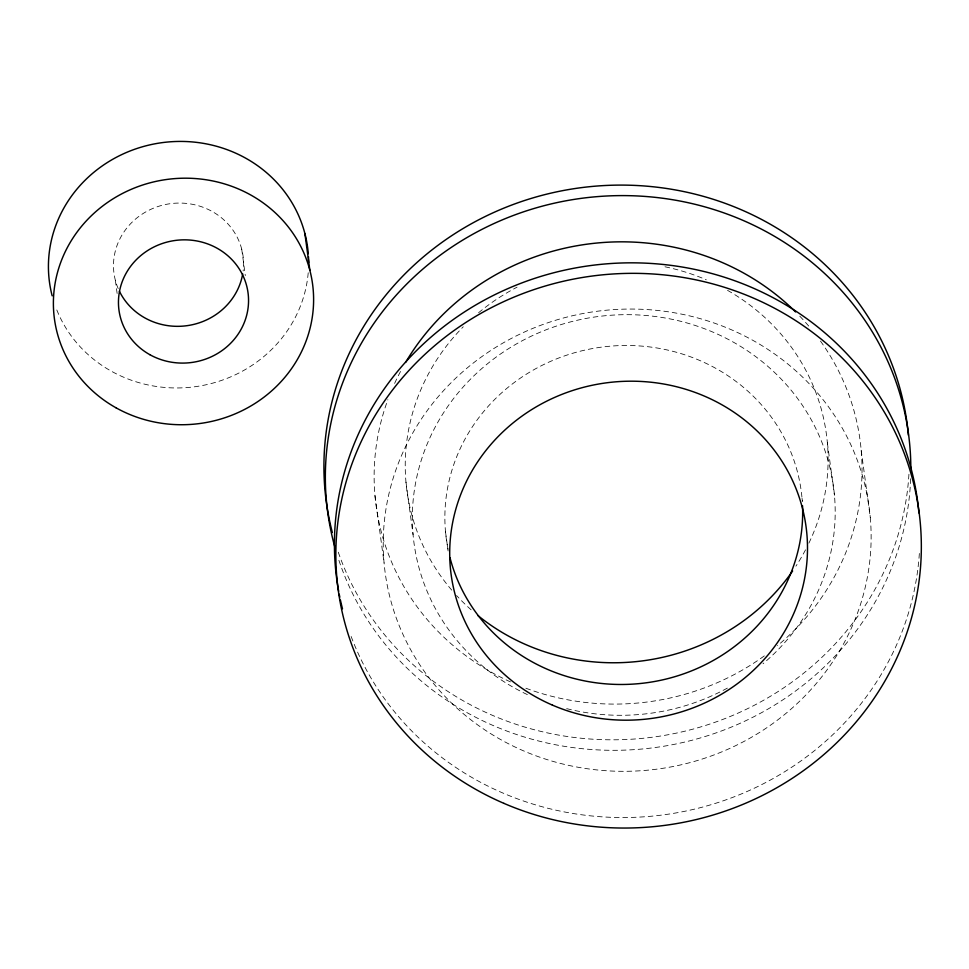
<?xml version="1.0" encoding="UTF-8"?>
<svg xmlns="http://www.w3.org/2000/svg" width="969" height="969" viewBox="0 0 969 969"><rect width="100%" height="100%" fill="white"/><g stroke="black" fill="none" stroke-linecap="round" stroke-linejoin="round"><path stroke-width="0.73" stroke-dasharray="4.84 3.63" d="M861.187 450.258L870.283 517.482A244.188 230.888 -7.7 0 1 523.248 750.733A244.188 230.888 -7.7 0 1 488.001 352.341A244.188 230.888 -7.7 0 1 870.283 517.482M827.356 442.772L834.454 495.304M802.041 498.332L802.441 501.3M445.486 531.63L448.102 550.973M405.975 482.138L413.073 534.658M374.979 495.668L384.075 562.892M241.717 249.118L245.29 275.596M115.347 280.271L117.334 294.976M820.477 341.076A244.188 230.888 -7.7 0 1 777.441 645.693M764.311 655.892A244.188 230.888 -7.7 0 1 525.852 688.208M510.481 681.885A244.188 230.888 -7.7 0 1 387.891 399.676M394.625 383.397A244.188 230.888 -7.7 0 1 401.214 370.182M799.776 316.173A244.188 230.888 -7.7 0 1 810.568 328.261M910.642 478.734A293.026 277.061 -7.7 0 1 655.892 747.426A293.026 277.061 -7.7 0 1 337.963 557.466M908.934 474.229A293.026 277.061 -7.7 0 1 653.687 737.034A293.026 277.061 -7.7 0 1 337.963 551.252M919.351 553.469A293.026 277.061 -7.7 0 1 665.776 814.541A293.026 277.061 -7.7 0 1 349.966 633.254M448.029 549.181A179.071 169.321 -7.7 0 1 601.071 347.193A179.071 169.321 -7.7 0 1 802.271 501.264M527.366 694.603A211.63 200.098 -7.7 0 1 449.216 404.424A211.63 200.098 -7.7 0 1 764.081 363.181A211.63 200.098 -7.7 0 1 763.015 663.729M727.344 688.123A211.63 200.098 -7.7 0 1 565.218 708.266M727.525 290.337A211.63 200.098 -7.7 0 1 808.8 543.33M805.53 549.835A211.63 200.098 -7.7 0 1 795.912 566.162M471.164 609.828A211.63 200.098 -7.7 0 1 456.581 595.547M451.76 590.133A211.63 200.098 -7.7 0 1 463.267 326.783M478.553 312.757A211.63 200.098 -7.7 0 1 517.058 287.187M665 266.79A211.63 200.098 -7.7 0 1 706.268 279.775M308.215 272.773A130.234 123.136 -7.7 0 1 195.084 386.716A130.234 123.136 -7.7 0 1 55.681 307.016M118.206 288.605A65.117 61.568 -7.7 0 1 169.866 203.744A65.117 61.568 -7.7 0 1 243.146 270.932"/><path stroke-width="1.45" d="M304.896 233.541L309.862 270.315M405.587 362.442A244.188 230.888 -7.7 0 1 795.622 311.957M332.355 532.55A293.026 277.061 -7.7 0 1 569.433 189.427A293.026 277.061 -7.7 0 1 908.389 435.214M335.347 548.829A293.026 277.061 -7.7 0 1 579.486 198.597A293.026 277.061 -7.7 0 1 910.836 468.209M342.493 608.835A293.026 277.061 -7.7 0 1 340.422 600.077M339.804 597.134A293.026 277.061 -7.7 0 1 339.211 594.191M338.653 591.223A293.026 277.061 -7.7 0 1 590.133 265.615A293.026 277.061 -7.7 0 1 918.903 512.94M802.526 505.685A179.071 169.321 -7.7 0 1 648.782 682.442A179.071 169.321 -7.7 0 1 450.016 557.817M792.63 571.007A211.63 200.098 -7.7 0 1 477.874 615.509M308.481 256.712A130.234 123.136 -7.7 0 1 308.639 262.563M52.169 295.848A130.234 123.136 -7.7 0 1 158.165 143.242A130.234 123.136 -7.7 0 1 308.287 253.781M242.71 273.852A65.117 61.568 -7.7 0 1 187.199 325.657A65.117 61.568 -7.7 0 1 119.429 291.294M503.88 803.349A293.026 277.061 -7.7 0 0 920.32 523.442A293.026 277.061 -7.7 0 0 461.583 325.281A293.026 277.061 -7.7 0 0 503.88 803.349M552.378 705.093A179.071 169.321 -7.7 0 0 806.874 534.04A179.071 169.321 -7.7 0 0 526.53 412.939A179.071 169.321 -7.7 0 0 552.378 705.093M149.783 354.642A65.117 61.568 -7.7 0 0 248.536 301.856A65.117 61.568 -7.7 0 0 152.181 247.894A65.117 61.568 -7.7 0 0 149.783 354.642M116.074 407.828A130.234 123.136 -7.7 0 0 313.581 302.243A130.234 123.136 -7.7 0 0 120.846 194.321A130.234 123.136 -7.7 0 0 116.074 407.828"/></g></svg>
